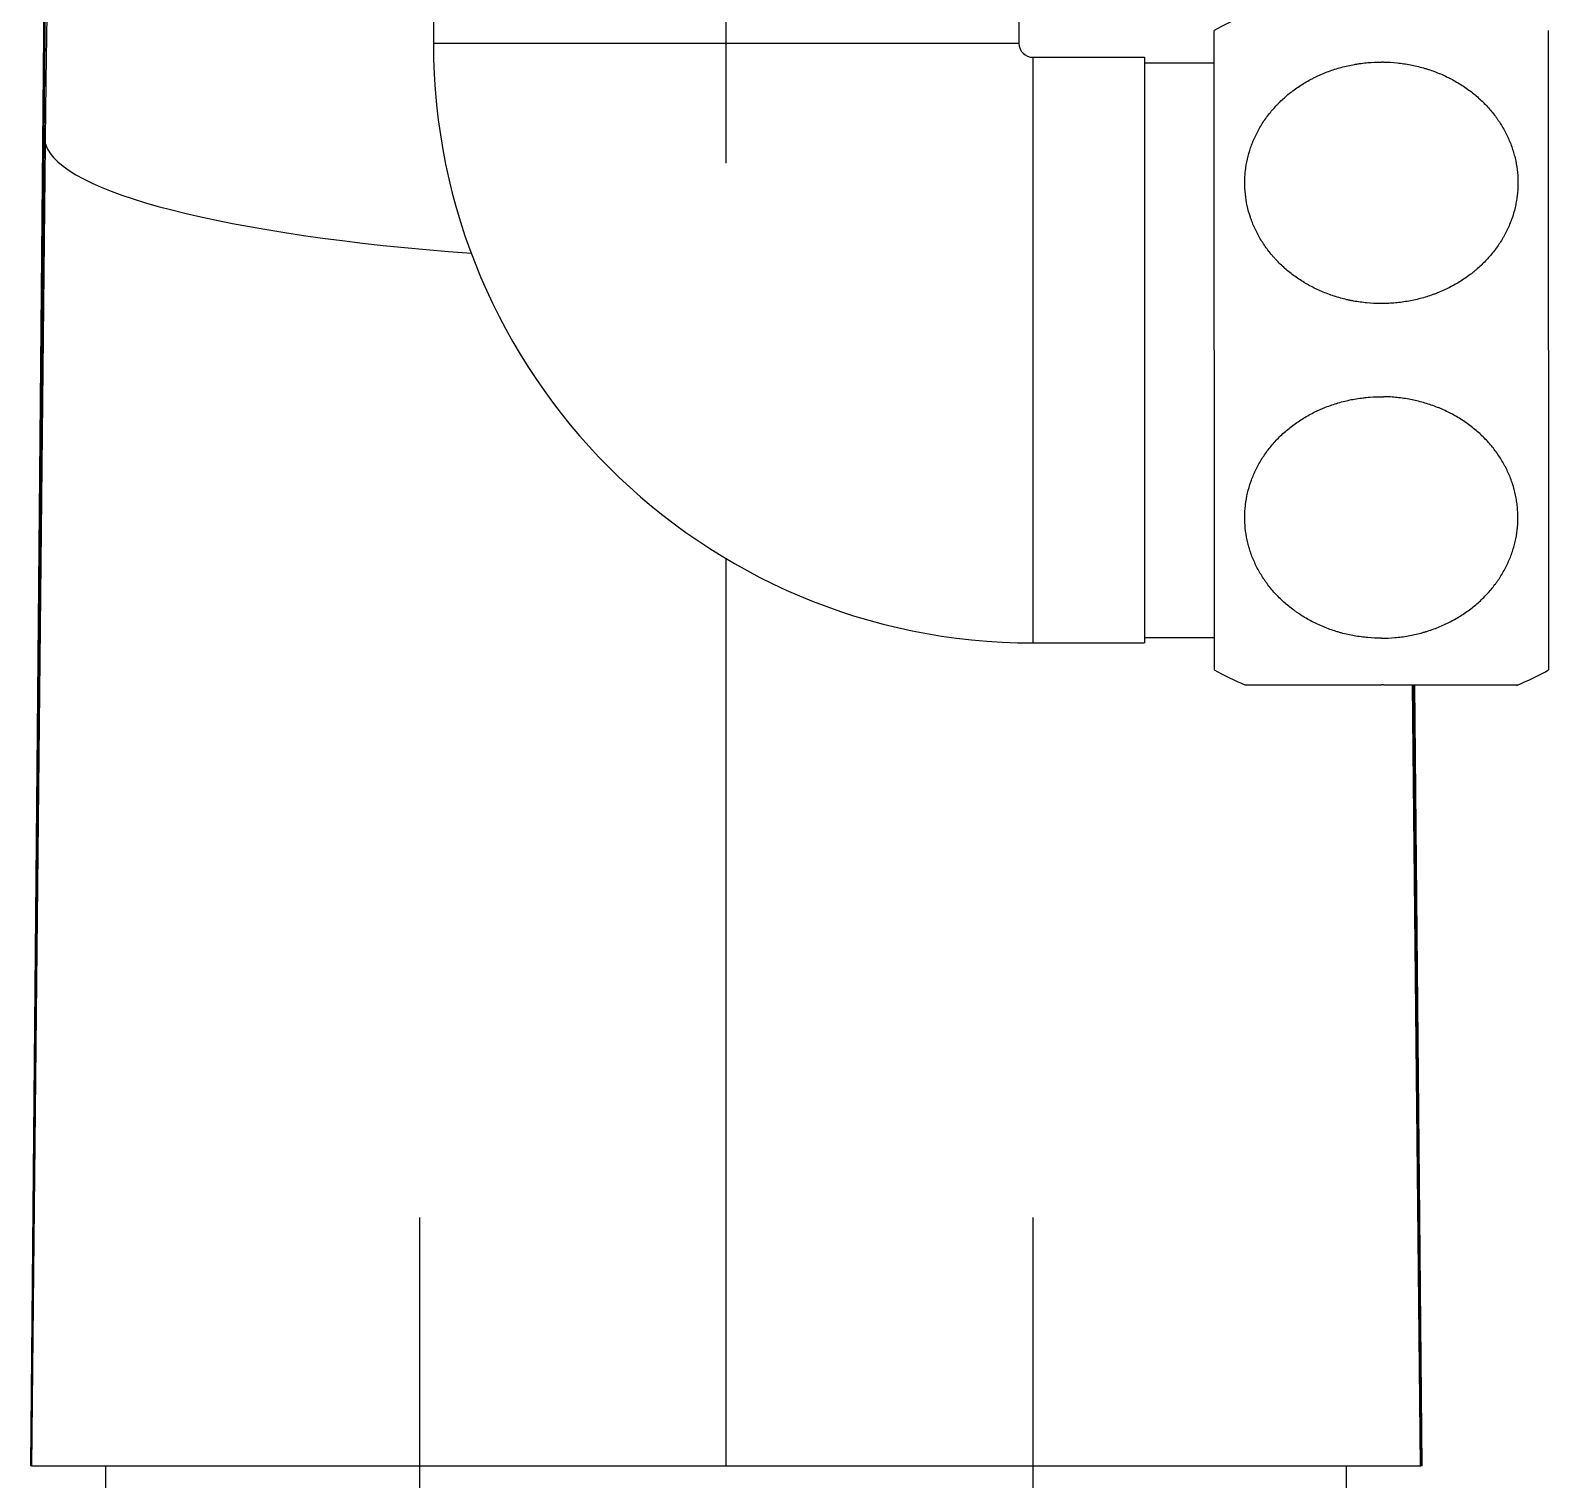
# Model space of a CAD drawing. Extents: x 1425 to 2779, y 0 to 992.
# Drawn here: x 1678 to 1732.5, y 359.9 to 411.9 of the extents above; entities that cross this region are included whole.
import ezdxf

# ---------------------------------------------------------------- set-up
doc = ezdxf.new("R2010")
doc.units = 0
doc.header["$LTSCALE"] = 10
doc.header["$MEASUREMENT"] = 0
doc.linetypes.add('ACAD_ISO04W100', pattern=[30.5, 24, -3, 0.5, -3])
doc.layers.add('1', color=7, linetype='CONTINUOUS')
doc.layers.add('BODY', color=7, linetype='CONTINUOUS')

msp = doc.modelspace()

# ---------------------------------------------------------------- linework, layer by layer
at = {"layer": '1', "color": 7, "linetype": 'Continuous', "lineweight": -3}
for p, q in [((1679.009, 468.629), (1678.004, 360.429)), ((1679.046, 468.574), (1678.044, 360.429)), ((1692.462, 413.629), (1692.462, 411.429)), ((1713.462, 413.629), (1713.462, 411.429)), ((1720.462, 400.429), (1720.462, 411.895)), ((1732.462, 400.429), (1732.462, 411.895)), ((1713.462, 411.429), (1692.462, 411.429)), ((1713.962, 410.929), (1717.962, 410.929)), ((1713.962, 410.929), (1713.962, 389.929)), ((1717.962, 410.929), (1717.962, 389.929)), ((1717.962, 410.729), (1720.462, 410.729)), ((1678.055, 360.429), (1678.546, 407.823)), ((1720.462, 400.429), (1720.462, 388.963)), ((1732.462, 400.429), (1732.462, 388.963)), ((1702.962, 360.429), (1702.962, 392.956)), ((1713.962, 389.929), (1717.962, 389.929)), ((1717.962, 390.129), (1720.462, 390.129)), ((1727.87, 360.429), (1727.579, 388.429)), ((1727.621, 388.43), (1727.88, 360.429)), ((1727.92, 360.429), (1727.66, 388.43)), ((1678.044, 360.429), (1678.004, 360.429)), ((1678.044, 360.429), (1678.055, 360.429)), ((1678.055, 360.429), (1702.962, 360.429)), ((1680.712, 359.429), (1680.712, 360.429)), ((1702.962, 360.429), (1727.87, 360.429)), ((1725.212, 359.429), (1725.212, 360.429)), ((1727.87, 360.429), (1727.88, 360.429)), ((1727.92, 360.429), (1727.88, 360.429))]:
    msp.add_line(p, q, dxfattribs=at)
for centre, radius, start, end in [((1726.462, 400.929), 12.5, 113.0396, 118.6854), ((1713.962, 411.429), 21.5, 180, 270), ((1713.962, 411.429), 0.5, 180, 270), ((1726.462, 399.929), 12.5, 241.3146, 246.9604), ((1726.462, 399.929), 12.5, 292.8082, 298.6854)]:
    msp.add_arc(centre, radius, start, end, dxfattribs=at)
msp.add_ellipse((1702.962, 408.069), major_axis=(-24.452, 0), ratio=0.183701, start_param=0.054699, end_param=1.187721, dxfattribs=at)
for points, degree, knots in [([(1678.546, 407.823), (1678.631, 415.977), (1678.855, 423.229), (1679.082, 430.588), (1679.428, 436.251), (1679.77, 441.832), (1680.192, 445.183), (1680.619, 448.575), (1681.085, 449.327)], 2, [0, 0, 0, 0.25, 0.25, 0.5, 0.5, 0.75, 0.75, 1, 1, 1]), ([(1726.542, 410.759), (1726.705, 410.757), (1726.866, 410.747), (1727.187, 410.714), (1727.504, 410.668), (1727.815, 410.594), (1728.007, 410.539), (1728.046, 410.527), (1728.123, 410.504), (1728.161, 410.491), (1728.275, 410.453), (1728.35, 410.426), (1728.571, 410.341), (1728.858, 410.215), (1729.13, 410.065), (1729.327, 409.943), (1729.392, 409.901), (1729.52, 409.814), (1729.583, 409.769), (1729.767, 409.63), (1729.883, 409.533), (1730.104, 409.33), (1730.313, 409.119), (1730.498, 408.889), (1730.607, 408.74), (1730.628, 408.71), (1730.669, 408.649), (1730.731, 408.558), (1730.787, 408.465), (1730.896, 408.278), (1731.026, 408.023), (1731.128, 407.758), (1731.193, 407.556), (1731.213, 407.487), (1731.241, 407.384), (1731.249, 407.35), (1731.266, 407.281), (1731.273, 407.246), (1731.309, 407.074), (1731.351, 406.797), (1731.363, 406.518), (1731.359, 406.239), (1731.349, 406.099), (1731.328, 405.924), (1731.323, 405.889), (1731.312, 405.819), (1731.295, 405.715), (1731.274, 405.612), (1731.225, 405.406), (1731.146, 405.136), (1731.037, 404.874), (1730.945, 404.68), (1730.912, 404.616), (1730.86, 404.52), (1730.842, 404.488), (1730.806, 404.425), (1730.787, 404.394), (1730.692, 404.239), (1730.527, 403.999), (1730.337, 403.774), (1730.134, 403.558), (1730.026, 403.454), (1729.883, 403.329), (1729.854, 403.304), (1729.796, 403.255), (1729.707, 403.182), (1729.615, 403.113), (1729.429, 402.98), (1729.171, 402.812), (1728.896, 402.668), (1728.683, 402.568), (1728.611, 402.537), (1728.5, 402.491), (1728.463, 402.476), (1728.389, 402.448), (1728.352, 402.434), (1728.164, 402.366), (1727.861, 402.272), (1727.549, 402.204), (1727.232, 402.151), (1727.072, 402.13), (1726.87, 402.114), (1726.829, 402.111), (1726.748, 402.106), (1726.626, 402.101), (1726.505, 402.099), (1726.263, 402.1), (1725.942, 402.117), (1725.623, 402.161), (1725.425, 402.197), (1725.386, 402.205), (1725.307, 402.221), (1725.267, 402.23), (1725.149, 402.257), (1725.071, 402.277), (1724.84, 402.341), (1724.538, 402.439), (1724.25, 402.563), (1724.038, 402.665), (1723.934, 402.719), (1723.831, 402.776), (1723.763, 402.815), (1723.729, 402.834), (1723.563, 402.935), (1723.435, 403.021), (1723.19, 403.202), (1722.956, 403.394), (1722.744, 403.605), (1722.618, 403.743), (1722.593, 403.771), (1722.545, 403.828), (1722.473, 403.913), (1722.405, 404), (1722.274, 404.177), (1722.114, 404.419), (1721.981, 404.673), (1721.891, 404.868), (1721.863, 404.934), (1721.824, 405.034), (1721.811, 405.068), (1721.787, 405.135), (1721.775, 405.168), (1721.719, 405.337), (1721.644, 405.609), (1721.599, 405.885), (1721.57, 406.163), (1721.563, 406.303), (1721.563, 406.479), (1721.564, 406.514), (1721.566, 406.585), (1721.571, 406.69), (1721.58, 406.795), (1721.604, 407.003), (1721.65, 407.279), (1721.727, 407.55), (1721.796, 407.751), (1721.821, 407.818), (1721.861, 407.918), (1721.875, 407.951), (1721.904, 408.017), (1721.918, 408.05), (1721.994, 408.212), (1722.129, 408.466), (1722.291, 408.707), (1722.467, 408.94), (1722.561, 409.054), (1722.688, 409.192), (1722.714, 409.219), (1722.766, 409.273), (1722.846, 409.353), (1722.928, 409.43), (1723.097, 409.58), (1723.332, 409.77), (1723.588, 409.94), (1723.787, 410.059), (1723.855, 410.097), (1723.959, 410.153), (1723.994, 410.171), (1724.064, 410.206), (1724.1, 410.224), (1724.278, 410.308), (1724.568, 410.431), (1724.869, 410.527), (1725.177, 410.61), (1725.333, 410.646), (1725.533, 410.681), (1725.573, 410.688), (1725.653, 410.7), (1725.773, 410.718), (1725.894, 410.731), (1726.137, 410.752), (1726.299, 410.759), (1726.462, 410.759)], 3, [0, 0, 0, 0, 0.015625, 0.015625, 0.03125, 0.046875, 0.046875, 0.050781, 0.050781, 0.054688, 0.054688, 0.0625, 0.0625, 0.078125, 0.09375, 0.09375, 0.101563, 0.101563, 0.109375, 0.109375, 0.125, 0.125, 0.140625, 0.15625, 0.15625, 0.160156, 0.160156, 0.164063, 0.171875, 0.171875, 0.1875, 0.203125, 0.203125, 0.210938, 0.210938, 0.214844, 0.214844, 0.21875, 0.21875, 0.234375, 0.25, 0.25, 0.265625, 0.265625, 0.269531, 0.269531, 0.273438, 0.28125, 0.28125, 0.296875, 0.3125, 0.3125, 0.320313, 0.320313, 0.324219, 0.324219, 0.328125, 0.328125, 0.34375, 0.359375, 0.359375, 0.375, 0.375, 0.378906, 0.378906, 0.382813, 0.390625, 0.390625, 0.40625, 0.421875, 0.421875, 0.429688, 0.429688, 0.433594, 0.433594, 0.4375, 0.4375, 0.453125, 0.46875, 0.46875, 0.484375, 0.484375, 0.488281, 0.488281, 0.492188, 0.5, 0.5, 0.515625, 0.53125, 0.53125, 0.535156, 0.535156, 0.539063, 0.539063, 0.546875, 0.546875, 0.5625, 0.578125, 0.578125, 0.585938, 0.589844, 0.589844, 0.59375, 0.59375, 0.609375, 0.609375, 0.625, 0.640625, 0.640625, 0.644531, 0.644531, 0.648438, 0.65625, 0.65625, 0.671875, 0.6875, 0.6875, 0.695313, 0.695313, 0.699219, 0.699219, 0.703125, 0.703125, 0.71875, 0.734375, 0.734375, 0.75, 0.75, 0.753906, 0.753906, 0.757813, 0.765625, 0.765625, 0.78125, 0.796875, 0.796875, 0.804688, 0.804688, 0.808594, 0.808594, 0.8125, 0.8125, 0.828125, 0.84375, 0.84375, 0.859375, 0.859375, 0.863281, 0.863281, 0.867188, 0.875, 0.875, 0.890625, 0.90625, 0.90625, 0.914063, 0.914063, 0.917969, 0.917969, 0.921875, 0.921875, 0.9375, 0.953125, 0.953125, 0.96875, 0.96875, 0.972656, 0.972656, 0.976563, 0.984375, 0.984375, 1, 1, 1, 1]), ([(1726.462, 390.099), (1726.298, 390.099), (1726.135, 390.106), (1725.812, 390.135), (1725.491, 390.178), (1725.177, 390.248), (1724.982, 390.301), (1724.943, 390.312), (1724.865, 390.335), (1724.826, 390.347), (1724.711, 390.384), (1724.635, 390.41), (1724.411, 390.494), (1724.119, 390.618), (1723.844, 390.766), (1723.643, 390.886), (1723.577, 390.928), (1723.479, 390.993), (1723.447, 391.015), (1723.383, 391.06), (1723.352, 391.082), (1723.196, 391.197), (1723.078, 391.294), (1722.853, 391.496), (1722.64, 391.708), (1722.451, 391.938), (1722.34, 392.088), (1722.318, 392.118), (1722.276, 392.179), (1722.213, 392.27), (1722.155, 392.363), (1722.044, 392.551), (1721.911, 392.807), (1721.806, 393.073), (1721.75, 393.243), (1721.739, 393.277), (1721.718, 393.346), (1721.709, 393.381), (1721.68, 393.484), (1721.663, 393.554), (1721.619, 393.762), (1721.575, 394.041), (1721.562, 394.321), (1721.564, 394.532), (1721.566, 394.603), (1721.573, 394.709), (1721.576, 394.744), (1721.582, 394.815), (1721.586, 394.85), (1721.607, 395.027), (1721.632, 395.166), (1721.696, 395.442), (1721.775, 395.714), (1721.884, 395.979), (1721.978, 396.175), (1722.011, 396.24), (1722.08, 396.369), (1722.117, 396.432), (1722.232, 396.619), (1722.398, 396.861), (1722.59, 397.087), (1722.794, 397.305), (1722.903, 397.41), (1723.135, 397.612), (1723.256, 397.707), (1723.506, 397.886), (1723.766, 398.054), (1724.044, 398.199), (1724.224, 398.282), (1724.26, 398.298), (1724.334, 398.33), (1724.37, 398.346), (1724.482, 398.391), (1724.557, 398.42), (1724.783, 398.5), (1725.089, 398.594), (1725.404, 398.66), (1725.644, 398.699), (1725.724, 398.711), (1725.846, 398.725), (1725.886, 398.73), (1725.968, 398.738), (1726.009, 398.741), (1726.213, 398.756), (1726.377, 398.761), (1726.542, 398.759)], 3, [0, 0, 0, 0, 0.03125, 0.03125, 0.0625, 0.09375, 0.09375, 0.101562, 0.101562, 0.109375, 0.109375, 0.125, 0.125, 0.15625, 0.1875, 0.1875, 0.203125, 0.203125, 0.210937, 0.210937, 0.21875, 0.21875, 0.25, 0.25, 0.28125, 0.3125, 0.3125, 0.320312, 0.320312, 0.328125, 0.34375, 0.34375, 0.375, 0.40625, 0.40625, 0.414062, 0.414062, 0.421875, 0.421875, 0.4375, 0.4375, 0.46875, 0.5, 0.5, 0.515625, 0.515625, 0.523437, 0.523437, 0.53125, 0.53125, 0.5625, 0.5625, 0.59375, 0.625, 0.625, 0.640625, 0.640625, 0.65625, 0.65625, 0.6875, 0.71875, 0.71875, 0.75, 0.75, 0.78125, 0.78125, 0.8125, 0.84375, 0.84375, 0.851563, 0.851563, 0.859375, 0.859375, 0.875, 0.875, 0.90625, 0.9375, 0.9375, 0.953125, 0.953125, 0.960937, 0.960937, 0.96875, 0.96875, 1, 1, 1, 1]), ([(1726.462, 390.099), (1726.625, 390.099), (1726.786, 390.106), (1727.106, 390.134), (1727.423, 390.176), (1727.735, 390.245), (1727.928, 390.297), (1727.967, 390.308), (1728.043, 390.33), (1728.082, 390.342), (1728.196, 390.379), (1728.271, 390.404), (1728.494, 390.486), (1728.783, 390.608), (1729.057, 390.753), (1729.257, 390.871), (1729.322, 390.912), (1729.451, 390.997), (1729.515, 391.041), (1729.701, 391.176), (1729.819, 391.271), (1730.044, 391.47), (1730.256, 391.678), (1730.446, 391.904), (1730.557, 392.051), (1730.579, 392.081), (1730.622, 392.141), (1730.685, 392.231), (1730.744, 392.322), (1730.856, 392.507), (1730.991, 392.76), (1731.098, 393.022), (1731.168, 393.223), (1731.189, 393.29), (1731.219, 393.393), (1731.228, 393.427), (1731.246, 393.495), (1731.255, 393.53), (1731.294, 393.701), (1731.342, 393.977), (1731.36, 394.254), (1731.362, 394.533), (1731.356, 394.672), (1731.338, 394.847), (1731.334, 394.882), (1731.325, 394.952), (1731.311, 395.057), (1731.292, 395.16), (1731.248, 395.366), (1731.175, 395.636), (1731.073, 395.9), (1730.985, 396.095), (1730.954, 396.16), (1730.905, 396.256), (1730.888, 396.288), (1730.853, 396.351), (1730.835, 396.383), (1730.744, 396.539), (1730.585, 396.782), (1730.401, 397.009), (1730.204, 397.229), (1730.1, 397.335), (1729.933, 397.488), (1729.875, 397.538), (1729.758, 397.635), (1729.698, 397.682), (1729.516, 397.819), (1729.264, 397.991), (1728.993, 398.14), (1728.783, 398.244), (1728.712, 398.277), (1728.567, 398.34), (1728.494, 398.371), (1728.272, 398.456), (1727.971, 398.556), (1727.662, 398.63), (1727.348, 398.69), (1727.189, 398.714), (1726.988, 398.735), (1726.948, 398.738), (1726.867, 398.745), (1726.745, 398.753), (1726.623, 398.758), (1726.542, 398.759)], 3, [0, 0, 0, 0, 0.03125, 0.03125, 0.0625, 0.09375, 0.09375, 0.101562, 0.101562, 0.109375, 0.109375, 0.125, 0.125, 0.15625, 0.1875, 0.1875, 0.203125, 0.203125, 0.21875, 0.21875, 0.25, 0.25, 0.28125, 0.3125, 0.3125, 0.320312, 0.320312, 0.328125, 0.34375, 0.34375, 0.375, 0.40625, 0.40625, 0.421875, 0.421875, 0.429687, 0.429687, 0.4375, 0.4375, 0.46875, 0.5, 0.5, 0.53125, 0.53125, 0.539062, 0.539062, 0.546875, 0.5625, 0.5625, 0.59375, 0.625, 0.625, 0.640625, 0.640625, 0.648437, 0.648437, 0.65625, 0.65625, 0.6875, 0.71875, 0.71875, 0.75, 0.75, 0.765625, 0.765625, 0.78125, 0.78125, 0.8125, 0.84375, 0.84375, 0.859375, 0.859375, 0.875, 0.875, 0.90625, 0.9375, 0.9375, 0.96875, 0.96875, 0.976562, 0.976562, 0.984375, 1, 1, 1, 1]), ([(1721.563, 388.429), (1721.563, 388.429), (1721.563, 388.429), (1721.563, 388.429), (1721.564, 388.429), (1721.566, 388.429), (1721.571, 388.429), (1721.58, 388.429), (1721.604, 388.429), (1721.65, 388.429), (1721.727, 388.429), (1721.796, 388.429), (1721.821, 388.429), (1721.861, 388.429), (1721.875, 388.429), (1721.904, 388.429), (1721.918, 388.429), (1721.994, 388.429), (1722.129, 388.429), (1722.291, 388.429), (1722.467, 388.429), (1722.561, 388.429), (1722.688, 388.429), (1722.714, 388.429), (1722.766, 388.429), (1722.846, 388.429), (1722.928, 388.429), (1723.097, 388.429), (1723.332, 388.429), (1723.588, 388.429), (1723.787, 388.429), (1723.855, 388.429), (1723.959, 388.429), (1723.994, 388.429), (1724.064, 388.429), (1724.1, 388.429), (1724.278, 388.429), (1724.568, 388.429), (1724.869, 388.429), (1725.177, 388.429), (1725.333, 388.429), (1725.533, 388.429), (1725.573, 388.429), (1725.653, 388.429), (1725.773, 388.429), (1725.894, 388.429), (1726.137, 388.429), (1726.299, 388.429), (1726.462, 388.429)], 3, [0, 0, 0, 0, 0.003302, 0.003302, 0.018876, 0.018876, 0.034449, 0.065596, 0.065596, 0.12789, 0.190183, 0.190183, 0.22133, 0.22133, 0.236903, 0.236903, 0.252477, 0.252477, 0.31477, 0.377064, 0.377064, 0.439358, 0.439358, 0.454931, 0.454931, 0.470504, 0.501651, 0.501651, 0.563945, 0.626238, 0.626238, 0.657385, 0.657385, 0.672959, 0.672959, 0.688532, 0.688532, 0.750826, 0.813119, 0.813119, 0.875413, 0.875413, 0.890986, 0.890986, 0.90656, 0.937706, 0.937706, 1, 1, 1, 1]), ([(1726.542, 388.429), (1726.705, 388.429), (1726.866, 388.429), (1727.187, 388.429), (1727.504, 388.429), (1727.815, 388.429), (1728.007, 388.429), (1728.046, 388.429), (1728.123, 388.429), (1728.161, 388.429), (1728.275, 388.429), (1728.35, 388.429), (1728.571, 388.429), (1728.858, 388.429), (1729.13, 388.429), (1729.327, 388.429), (1729.392, 388.429), (1729.52, 388.429), (1729.583, 388.429), (1729.767, 388.429), (1729.883, 388.429), (1730.104, 388.429), (1730.313, 388.429), (1730.498, 388.429), (1730.607, 388.429), (1730.628, 388.429), (1730.669, 388.429), (1730.731, 388.429), (1730.787, 388.429), (1730.896, 388.429), (1731.026, 388.429), (1731.128, 388.429), (1731.193, 388.429), (1731.213, 388.429), (1731.241, 388.429), (1731.249, 388.429), (1731.266, 388.429), (1731.273, 388.429), (1731.309, 388.429), (1731.348, 388.429), (1731.361, 388.429), (1731.361, 388.429)], 3, [0, 0, 0, 0, 0.062994, 0.062994, 0.125987, 0.188981, 0.188981, 0.204729, 0.204729, 0.220477, 0.220477, 0.251974, 0.251974, 0.314968, 0.377961, 0.377961, 0.409458, 0.409458, 0.440955, 0.440955, 0.503948, 0.503948, 0.566942, 0.629935, 0.629935, 0.645684, 0.645684, 0.661432, 0.692929, 0.692929, 0.755922, 0.818916, 0.818916, 0.850413, 0.850413, 0.866161, 0.866161, 0.881909, 0.881909, 0.944903, 1, 1, 1, 1])]:
    msp.add_open_spline(points, degree=degree, knots=knots, dxfattribs=at)
for points in [[(1726.542, 410.759), (1726.529, 410.759), (1726.502, 410.759), (1726.475, 410.759), (1726.462, 410.759)], [(1726.542, 388.429), (1726.529, 388.429), (1726.502, 388.429), (1726.475, 388.429), (1726.462, 388.429)]]:
    msp.add_open_spline(points, degree=3, dxfattribs=at)
at = {"layer": 'BODY', "color": 1, "linetype": 'ACAD_ISO04W100', "lineweight": -3}
for p, q in [((1702.962, 407.129), (1702.962, 467.841)), ((1691.962, 369.326), (1691.962, 296.788)), ((1713.962, 369.326), (1713.962, 296.788))]:
    msp.add_line(p, q, dxfattribs=at)

doc.saveas('drawing.dxf')
